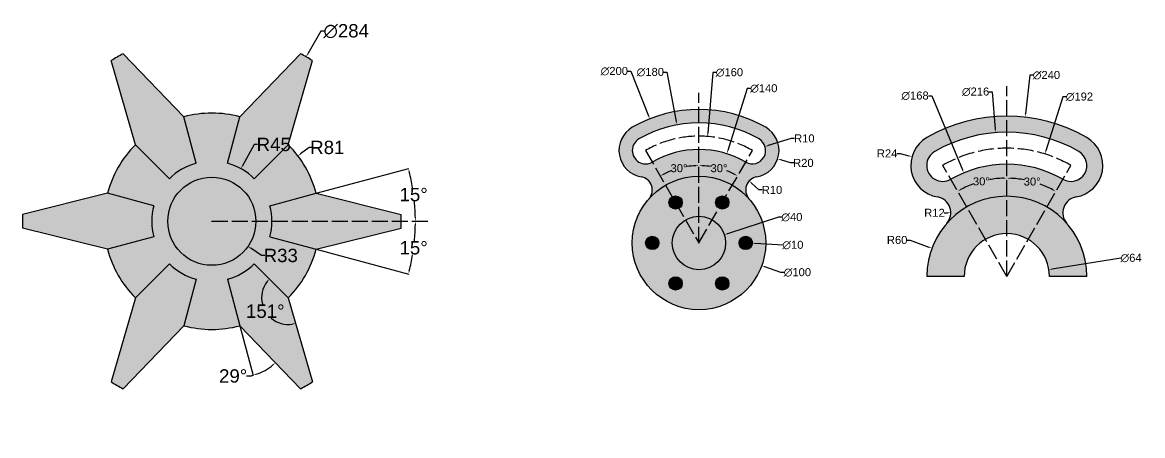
# Model space of a CAD drawing. Header units: inches. Extents: x 97 to 3642, y 3 to 473.
# Drawn here: x 1988 to 2828, y 93 to 403 of the extents above; entities that cross this region are included whole.
import ezdxf

# ---------------------------------------------------------------- set-up
doc = ezdxf.new("R2010")
doc.units = ezdxf.units.IN
doc.header["$MEASUREMENT"] = 0
doc.linetypes.add('ACAD_ISO02W100', pattern=[15, 12, -3])
doc.layers.add('Layer1', color=8, linetype='ACAD_ISO02W100')
doc.styles.get("Standard").update_dxf_attribs({"font": 'arial.ttf'})
doc.dimstyles.new('Copy of Standard', dxfattribs={"dimtxt": 6, "dimasz": 2.5, "dimexe": 0.18, "dimexo": 0.0625, "dimgap": 0.09, "dimtad": 0, "dimtih": 1, "dimtoh": 1, "dimdec": 0, "dimzin": 0, "dimdsep": 46, "dimtxsty": 'Standard', "dimcen": 0.09, "dimadec": 0, "dimazin": 0, "dimtfac": 1, "dimtdec": 0, "dimtofl": 0, "dimtmove": 0, "dimatfit": 3, "dimfxl": 1, "dimtolj": 1, "dimtzin": 0, "dimarcsym": 0})
doc.dimstyles.new('Copy(2) of Standard', dxfattribs={"dimtxt": 10, "dimasz": 2.5, "dimexe": 0.18, "dimexo": 0.0625, "dimgap": 0.09, "dimtad": 0, "dimtih": 1, "dimtoh": 1, "dimdec": 0, "dimzin": 0, "dimdsep": 46, "dimtxsty": 'Standard', "dimcen": 0.09, "dimadec": 0, "dimazin": 0, "dimtfac": 1, "dimtdec": 0, "dimtofl": 0, "dimtmove": 0, "dimatfit": 3, "dimfxl": 1, "dimtolj": 1, "dimtzin": 0, "dimarcsym": 0})

# ---------------------------------------------------------------- blocks, each defined once
blk = doc.blocks.new('*U4')
blk.add_circle((0, 0), 5)
blk = doc.blocks.new('*U5')
at = {"color": 0, "linetype": 'ByBlock', "lineweight": -2, "transparency": 16777216}
for p, rotation in [((2853.28, 307.7), 59.99999999999999), ((2835.78, 277.39), 120), ((2905.78, 277.39), 299.9999999999999), ((2853.28, 247.08), 180), ((2888.28, 247.08), 240)]:
    blk.add_blockref('*U4', p, dxfattribs=dict(at, rotation=rotation))
blk.add_blockref('*U4', (2888.28, 307.7), dxfattribs=at)
blk = doc.blocks.new('*D62')
at = {"color": 0, "lineweight": -2, "transparency": 16777216}
for p, q in [((2211.85, 396.08), (2202.09, 379.06)), ((2214.35, 396.08), (2211.85, 396.08)), ((2130.09, 253.72), (2130.27, 253.72)), ((2130.18, 253.63), (2130.18, 253.81))]:
    blk.add_line(p, q, dxfattribs=at)
at = {"color": 0, "transparency": 16777216}
blk.add_solid([(2201.73, 379.27), (2202.45, 378.85), (2200.85, 376.89)], dxfattribs=at)
at = {"layer": 'Defpoints', "color": 0, "transparency": 16777216}
for p in [(2200.85, 376.89), (2059.52, 130.56)]:
    blk.add_point(p, dxfattribs=at)
at = {"color": 0, "transparency": 16777216, "insert": (2230.91, 396.08), "char_height": 10, "attachment_point": 5}
blk.add_mtext('\\A1;∅284', dxfattribs=at)
blk = doc.blocks.new('*D63')
at = {"color": 0, "lineweight": -2, "transparency": 16777216}
for p, q in [((2162, 311.19), (2153.19, 295.28)), ((2164.5, 311.19), (2162, 311.19)), ((2130.09, 253.72), (2130.27, 253.72)), ((2130.18, 253.63), (2130.18, 253.81))]:
    blk.add_line(p, q, dxfattribs=at)
at = {"color": 0, "transparency": 16777216}
blk.add_solid([(2152.83, 295.48), (2153.55, 295.08), (2151.98, 293.09)], dxfattribs=at)
at = {"layer": 'Defpoints', "color": 0, "transparency": 16777216}
for p in [(2151.98, 293.09), (2130.18, 253.72)]:
    blk.add_point(p, dxfattribs=at)
at = {"color": 0, "transparency": 16777216, "insert": (2176.58, 311.19), "char_height": 10, "attachment_point": 5}
blk.add_mtext('\\A1;R45', dxfattribs=at)
blk = doc.blocks.new('*D64')
at = {"color": 0, "lineweight": -2, "transparency": 16777216}
for p, q in [((2203.17, 308.98), (2196.76, 304.12)), ((2205.67, 308.98), (2203.17, 308.98)), ((2130.09, 253.72), (2130.27, 253.72)), ((2130.18, 253.63), (2130.18, 253.81))]:
    blk.add_line(p, q, dxfattribs=at)
at = {"color": 0, "transparency": 16777216}
blk.add_solid([(2196.5, 304.46), (2197.01, 303.79), (2194.76, 302.61)], dxfattribs=at)
at = {"layer": 'Defpoints', "color": 0, "transparency": 16777216}
for p in [(2194.76, 302.61), (2130.18, 253.72)]:
    blk.add_point(p, dxfattribs=at)
at = {"color": 0, "transparency": 16777216, "insert": (2216.75, 308.98), "char_height": 10, "attachment_point": 5}
blk.add_mtext('\\A1;R81', dxfattribs=at)
blk = doc.blocks.new('*D65')
at = {"color": 0, "lineweight": -2, "transparency": 16777216}
for p, q in [((2130.09, 253.72), (2130.27, 253.72)), ((2130.18, 253.63), (2130.18, 253.81)), ((2167.3, 228.06), (2159.38, 233.54)), ((2169.8, 228.06), (2167.3, 228.06))]:
    blk.add_line(p, q, dxfattribs=at)
at = {"color": 0, "transparency": 16777216}
blk.add_solid([(2159.62, 233.88), (2159.15, 233.2), (2157.33, 234.96)], dxfattribs=at)
at = {"layer": 'Defpoints', "color": 0, "transparency": 16777216}
for p in [(2130.18, 253.72), (2157.33, 234.96)]:
    blk.add_point(p, dxfattribs=at)
at = {"color": 0, "transparency": 16777216, "insert": (2181.84, 228.06), "char_height": 10, "attachment_point": 5}
blk.add_mtext('\\A1;R33', dxfattribs=at)
blk = doc.blocks.new('*D66')
at = {"color": 0, "lineweight": -2, "transparency": 16777216}
for p, q in [((2151.16, 175.42), (2161.14, 138.2)), ((2158.65, 137.8), (2156.15, 137.8))]:
    blk.add_line(p, q, dxfattribs=at)
for start, end in [(288.72879, 310.27121), (281.27121, 285)]:
    blk.add_arc((2151.15, 175.48), 38.42, start, end, dxfattribs=at)
at = {"color": 0, "transparency": 16777216}
for points in [[(2175.7, 146.48), (2176.26, 145.86), (2177.83, 147.85)], [(2163.6, 138.7), (2163.36, 139.5), (2161.09, 138.37)]]:
    blk.add_solid(points, dxfattribs=at)
at = {"layer": 'Defpoints', "color": 0, "transparency": 16777216}
for p in [(2141.83, 210.26), (2151.15, 175.48), (2151.15, 175.48), (2172.82, 143.76), (2196.73, 128.28)]:
    blk.add_point(p, dxfattribs=at)
at = {"color": 0, "transparency": 16777216, "insert": (2146.17, 137.8), "char_height": 10, "attachment_point": 5}
blk.add_mtext('\\A1;29°', dxfattribs=at)
blk = doc.blocks.new('*D67')
at = {"color": 0, "lineweight": -2, "transparency": 16777216}
blk.add_line((2208.48, 232.74), (2277.75, 214.18), dxfattribs=at)
for start, end in [(354.46364, 359.06131), (345.93869, 350.52745)]:
    blk.add_arc((2130.18, 253.72), 152.6, start, end, dxfattribs=at)
at = {"color": 0, "transparency": 16777216}
for points in [[(2282.34, 251.23), (2283.17, 251.22), (2282.78, 253.72)], [(2278.61, 216.55), (2277.8, 216.75), (2277.58, 214.23)]]:
    blk.add_solid(points, dxfattribs=at)
at = {"layer": 'Defpoints', "color": 0, "transparency": 16777216}
for p in [(2130.09, 253.72), (2293.08, 253.72), (2173.65, 242.08), (2208.42, 232.76), (2280.46, 227.23)]:
    blk.add_point(p, dxfattribs=at)
at = {"color": 0, "transparency": 16777216, "insert": (2281.47, 233.81), "char_height": 10, "attachment_point": 5}
blk.add_mtext('\\A1;15°', dxfattribs=at)
blk = doc.blocks.new('*D68')
at = {"color": 0, "lineweight": -2, "transparency": 16777216}
blk.add_line((2208.48, 274.71), (2277.75, 293.27), dxfattribs=at)
for start, end in [(9.47255, 14.06131), (0.93869, 5.53636)]:
    blk.add_arc((2130.18, 253.72), 152.6, start, end, dxfattribs=at)
at = {"color": 0, "transparency": 16777216}
for points in [[(2277.8, 290.7), (2278.61, 290.9), (2277.58, 293.22)], [(2283.17, 256.23), (2282.34, 256.22), (2282.78, 253.72)]]:
    blk.add_solid(points, dxfattribs=at)
at = {"layer": 'Defpoints', "color": 0, "transparency": 16777216}
for p in [(2208.42, 274.69), (2173.65, 265.37), (2282.2, 267.02), (2130.09, 253.72), (2293.08, 253.72)]:
    blk.add_point(p, dxfattribs=at)
at = {"color": 0, "transparency": 16777216, "insert": (2281.47, 273.64), "char_height": 10, "attachment_point": 5}
blk.add_mtext('\\A1;15°', dxfattribs=at)
blk = doc.blocks.new('*D69')
at = {"color": 0, "lineweight": -2, "transparency": 16777216}
for start, end in [(142.17932, 194.31737), (230.1553, 278.82068)]:
    blk.add_arc((2187.46, 196.45), 19.96, start, end, dxfattribs=at)
at = {"color": 0, "transparency": 16777216}
for points in [[(2171.37, 208.97), (2172, 208.42), (2173.34, 210.57)], [(2190.43, 177.13), (2190.61, 176.31), (2192.96, 177.26)]]:
    blk.add_solid(points, dxfattribs=at)
at = {"layer": 'Defpoints', "color": 0, "transparency": 16777216}
for p in [(2162, 221.91), (2167.58, 194.59), (2187.46, 196.45), (2187.46, 196.45), (2205.54, 133.37)]:
    blk.add_point(p, dxfattribs=at)
at = {"color": 0, "transparency": 16777216, "insert": (2170.25, 186.32), "char_height": 10, "attachment_point": 5}
blk.add_mtext('\\A1;151°', dxfattribs=at)
blk = doc.blocks.new('*D70')
at = {"color": 0, "lineweight": -2, "transparency": 16777216}
for start, end in [(81.04284, 87.52694), (62.47306, 68.78048)]:
    blk.add_arc((2495.36, 237.47), 57.92, start, end, dxfattribs=at)
at = {"color": 0, "transparency": 16777216}
for points in [[(2497.85, 294.92), (2497.87, 295.76), (2495.36, 295.39)], [(2522.33, 289.2), (2521.93, 288.47), (2524.32, 287.63)]]:
    blk.add_solid(points, dxfattribs=at)
at = {"layer": 'Defpoints', "color": 0, "transparency": 16777216}
for p in [(2495.36, 349.92), (2535.36, 306.75), (2515.17, 291.9), (2495.36, 237.47), (2495.36, 237.47)]:
    blk.add_point(p, dxfattribs=at)
at = {"color": 0, "transparency": 16777216, "insert": (2510.35, 293.42), "char_height": 6, "attachment_point": 5}
blk.add_mtext('\\A1;30°', dxfattribs=at)
blk = doc.blocks.new('*D71')
at = {"color": 0, "lineweight": -2, "transparency": 16777216}
for start, end in [(92.47306, 98.95716), (111.21952, 117.52694)]:
    blk.add_arc((2495.36, 237.47), 57.92, start, end, dxfattribs=at)
at = {"color": 0, "transparency": 16777216}
for points in [[(2492.85, 295.76), (2492.87, 294.92), (2495.36, 295.39)], [(2468.79, 288.47), (2468.39, 289.2), (2466.4, 287.63)]]:
    blk.add_solid(points, dxfattribs=at)
at = {"layer": 'Defpoints', "color": 0, "transparency": 16777216}
for p in [(2495.36, 349.92), (2455.36, 306.75), (2485.3, 294.51), (2495.36, 237.47), (2495.36, 237.47)]:
    blk.add_point(p, dxfattribs=at)
at = {"color": 0, "transparency": 16777216, "insert": (2480.37, 293.42), "char_height": 6, "attachment_point": 5}
blk.add_mtext('\\A1;30°', dxfattribs=at)
blk = doc.blocks.new('*D72')
at = {"color": 0, "lineweight": -2, "transparency": 16777216}
for p, q in [((2540.35, 277.17), (2534.85, 282.27)), ((2542.85, 277.17), (2540.35, 277.17))]:
    blk.add_line(p, q, dxfattribs=at)
at = {"color": 0, "transparency": 16777216}
blk.add_solid([(2535.14, 282.58), (2534.57, 281.97), (2533.02, 283.97)], dxfattribs=at)
at = {"layer": 'Defpoints', "color": 0, "transparency": 16777216}
for p in [(2533.02, 283.97), (2540.35, 277.17)]:
    blk.add_point(p, dxfattribs=at)
at = {"color": 0, "transparency": 16777216, "insert": (2550.1, 277.17), "char_height": 6, "attachment_point": 5}
blk.add_mtext('\\A1;R10', dxfattribs=at)
blk = doc.blocks.new('*D73')
at = {"color": 0, "lineweight": -2, "transparency": 16777216}
for p, q in [((2535.27, 306.75), (2535.45, 306.75)), ((2535.36, 306.66), (2535.36, 306.84)), ((2563.86, 297.41), (2556.74, 299.74)), ((2566.36, 297.41), (2563.86, 297.41))]:
    blk.add_line(p, q, dxfattribs=at)
at = {"color": 0, "transparency": 16777216}
blk.add_solid([(2556.87, 300.14), (2556.61, 299.34), (2554.37, 300.52)], dxfattribs=at)
at = {"layer": 'Defpoints', "color": 0, "transparency": 16777216}
for p in [(2535.36, 306.75), (2554.37, 300.52)]:
    blk.add_point(p, dxfattribs=at)
at = {"color": 0, "transparency": 16777216, "insert": (2573.61, 297.41), "char_height": 6, "attachment_point": 5}
blk.add_mtext('\\A1;R20', dxfattribs=at)
blk = doc.blocks.new('*D74')
at = {"color": 0, "lineweight": -2, "transparency": 16777216}
for p, q in [((2564.58, 315.75), (2547.31, 310.43)), ((2567.08, 315.75), (2564.58, 315.75)), ((2535.27, 306.75), (2535.45, 306.75)), ((2535.36, 306.66), (2535.36, 306.84))]:
    blk.add_line(p, q, dxfattribs=at)
at = {"color": 0, "transparency": 16777216}
blk.add_solid([(2547.19, 310.83), (2547.43, 310.03), (2544.92, 309.7)], dxfattribs=at)
at = {"layer": 'Defpoints', "color": 0, "transparency": 16777216}
for p in [(2535.36, 306.75), (2544.92, 309.7)]:
    blk.add_point(p, dxfattribs=at)
at = {"color": 0, "transparency": 16777216, "insert": (2574.33, 315.75), "char_height": 6, "attachment_point": 5}
blk.add_mtext('\\A1;R10', dxfattribs=at)
blk = doc.blocks.new('*D75')
at = {"color": 0, "lineweight": -2, "transparency": 16777216}
for p, q in [((2554.86, 256.76), (2516.76, 244.41)), ((2557.36, 256.76), (2554.86, 256.76)), ((2495.27, 237.47), (2495.45, 237.47)), ((2495.36, 237.38), (2495.36, 237.56))]:
    blk.add_line(p, q, dxfattribs=at)
at = {"color": 0, "transparency": 16777216}
blk.add_solid([(2516.64, 244.81), (2516.89, 244.01), (2514.39, 243.64)], dxfattribs=at)
at = {"layer": 'Defpoints', "color": 0, "transparency": 16777216}
for p in [(2514.39, 243.64), (2476.34, 231.3)]:
    blk.add_point(p, dxfattribs=at)
at = {"color": 0, "transparency": 16777216, "insert": (2565, 256.76), "char_height": 6, "attachment_point": 5}
blk.add_mtext('\\A1;∅40', dxfattribs=at)
blk = doc.blocks.new('*D76')
at = {"color": 0, "lineweight": -2, "transparency": 16777216}
for p, q in [((2530.27, 237.47), (2530.45, 237.47)), ((2530.36, 237.38), (2530.36, 237.56)), ((2558.1, 235.9), (2537.85, 237.05))]:
    blk.add_line(p, q, dxfattribs=at)
at = {"color": 0, "transparency": 16777216}
blk.add_solid([(2537.87, 237.46), (2537.83, 236.63), (2535.35, 237.19)], dxfattribs=at)
at = {"layer": 'Defpoints', "color": 0, "transparency": 16777216}
for p in [(2525.37, 237.75), (2535.35, 237.19)]:
    blk.add_point(p, dxfattribs=at)
at = {"color": 0, "transparency": 16777216, "insert": (2565.74, 235.9), "char_height": 6, "attachment_point": 5}
blk.add_mtext('\\A1;∅10', dxfattribs=at)
blk = doc.blocks.new('*D77')
at = {"color": 0, "lineweight": -2, "transparency": 16777216}
for p, q in [((2495.27, 237.47), (2495.45, 237.47)), ((2495.36, 237.38), (2495.36, 237.56)), ((2556.66, 215.4), (2544.76, 219.69)), ((2559.16, 215.4), (2556.66, 215.4))]:
    blk.add_line(p, q, dxfattribs=at)
at = {"color": 0, "transparency": 16777216}
blk.add_solid([(2544.9, 220.08), (2544.62, 219.29), (2542.41, 220.53)], dxfattribs=at)
at = {"layer": 'Defpoints', "color": 0, "transparency": 16777216}
for p in [(2448.32, 254.41), (2542.41, 220.53)]:
    blk.add_point(p, dxfattribs=at)
at = {"color": 0, "transparency": 16777216, "insert": (2569.13, 215.4), "char_height": 6, "attachment_point": 5}
blk.add_mtext('\\A1;∅100', dxfattribs=at)
blk = doc.blocks.new('*D78')
at = {"color": 0, "lineweight": -2, "transparency": 16777216}
for p, q in [((2531.47, 353.16), (2516.96, 306.68)), ((2533.97, 353.16), (2531.47, 353.16)), ((2495.27, 237.47), (2495.45, 237.47)), ((2495.36, 237.38), (2495.36, 237.56))]:
    blk.add_line(p, q, dxfattribs=at)
at = {"color": 0, "transparency": 16777216}
blk.add_solid([(2516.57, 306.8), (2517.36, 306.55), (2516.22, 304.29)], dxfattribs=at)
at = {"layer": 'Defpoints', "color": 0, "transparency": 16777216}
for p in [(2516.22, 304.29), (2474.5, 170.65)]:
    blk.add_point(p, dxfattribs=at)
at = {"color": 0, "transparency": 16777216, "insert": (2543.95, 353.16), "char_height": 6, "attachment_point": 5}
blk.add_mtext('\\A1;∅140', dxfattribs=at)
blk = doc.blocks.new('*D79')
at = {"color": 0, "lineweight": -2, "transparency": 16777216}
for p, q in [((2468.85, 365.38), (2471.35, 365.38)), ((2471.35, 365.38), (2478.3, 328.38)), ((2495.27, 237.47), (2495.45, 237.47)), ((2495.36, 237.38), (2495.36, 237.56))]:
    blk.add_line(p, q, dxfattribs=at)
at = {"color": 0, "transparency": 16777216}
blk.add_solid([(2478.71, 328.46), (2477.89, 328.31), (2478.76, 325.93)], dxfattribs=at)
at = {"layer": 'Defpoints', "color": 0, "transparency": 16777216}
for p in [(2478.76, 325.93), (2511.96, 149.01)]:
    blk.add_point(p, dxfattribs=at)
at = {"color": 0, "transparency": 16777216, "insert": (2458.88, 365.38), "char_height": 6, "attachment_point": 5}
blk.add_mtext('\\A1;∅180', dxfattribs=at)
blk = doc.blocks.new('*D80')
at = {"color": 0, "lineweight": -2, "transparency": 16777216}
for p, q in [((2441.87, 366.1), (2444.37, 366.1)), ((2444.37, 366.1), (2457.59, 332.76)), ((2495.27, 237.47), (2495.45, 237.47)), ((2495.36, 237.38), (2495.36, 237.56))]:
    blk.add_line(p, q, dxfattribs=at)
at = {"color": 0, "transparency": 16777216}
blk.add_solid([(2457.98, 332.91), (2457.2, 332.6), (2458.51, 330.43)], dxfattribs=at)
at = {"layer": 'Defpoints', "color": 0, "transparency": 16777216}
for p in [(2458.51, 330.43), (2532.21, 144.51)]:
    blk.add_point(p, dxfattribs=at)
at = {"color": 0, "transparency": 16777216, "insert": (2431.9, 366.1), "char_height": 6, "attachment_point": 5}
blk.add_mtext('\\A1;∅200', dxfattribs=at)
blk = doc.blocks.new('*D81')
at = {"color": 0, "lineweight": -2, "transparency": 16777216}
for p, q in [((2505.71, 365.16), (2502.02, 319.7)), ((2508.21, 365.16), (2505.71, 365.16)), ((2495.27, 237.47), (2495.45, 237.47)), ((2495.36, 237.38), (2495.36, 237.56))]:
    blk.add_line(p, q, dxfattribs=at)
at = {"color": 0, "transparency": 16777216}
blk.add_solid([(2501.61, 319.73), (2502.44, 319.67), (2501.82, 317.21)], dxfattribs=at)
at = {"layer": 'Defpoints', "color": 0, "transparency": 16777216}
for p in [(2501.82, 317.21), (2488.9, 157.73)]:
    blk.add_point(p, dxfattribs=at)
at = {"color": 0, "transparency": 16777216, "insert": (2518.18, 365.16), "char_height": 6, "attachment_point": 5}
blk.add_mtext('\\A1;∅160', dxfattribs=at)
blk = doc.blocks.new('*D82')
at = {"color": 0, "lineweight": -2, "transparency": 16777216}
for p, q in [((2768.1, 346.95), (2755.46, 306.46)), ((2770.6, 346.95), (2768.1, 346.95)), ((2726.02, 212.44), (2726.2, 212.44)), ((2726.11, 212.35), (2726.11, 212.53))]:
    blk.add_line(p, q, dxfattribs=at)
at = {"color": 0, "transparency": 16777216}
blk.add_solid([(2755.07, 306.59), (2755.86, 306.34), (2754.72, 304.08)], dxfattribs=at)
at = {"layer": 'Defpoints', "color": 0, "transparency": 16777216}
for p in [(2754.72, 304.08), (2697.51, 120.8)]:
    blk.add_point(p, dxfattribs=at)
at = {"color": 0, "transparency": 16777216, "insert": (2780.55, 346.95), "char_height": 6, "attachment_point": 5}
blk.add_mtext('\\A1;∅192', dxfattribs=at)
blk = doc.blocks.new('*D83')
at = {"color": 0, "lineweight": -2, "transparency": 16777216}
for p, q in [((2743.34, 363.08), (2740.03, 334.15)), ((2745.84, 363.08), (2743.34, 363.08)), ((2726.02, 212.44), (2726.2, 212.44)), ((2726.11, 212.35), (2726.11, 212.53))]:
    blk.add_line(p, q, dxfattribs=at)
at = {"color": 0, "transparency": 16777216}
blk.add_solid([(2739.62, 334.19), (2740.44, 334.1), (2739.75, 331.66)], dxfattribs=at)
at = {"layer": 'Defpoints', "color": 0, "transparency": 16777216}
for p in [(2739.75, 331.66), (2712.48, 93.22)]:
    blk.add_point(p, dxfattribs=at)
at = {"color": 0, "transparency": 16777216, "insert": (2755.81, 363.08), "char_height": 6, "attachment_point": 5}
blk.add_mtext('\\A1;∅240', dxfattribs=at)
blk = doc.blocks.new('*D84')
at = {"color": 0, "lineweight": -2, "transparency": 16777216}
for p, q in [((2712.69, 350.7), (2715.19, 350.7)), ((2715.19, 350.7), (2717.41, 322.6)), ((2726.02, 212.44), (2726.2, 212.44)), ((2726.11, 212.35), (2726.11, 212.53))]:
    blk.add_line(p, q, dxfattribs=at)
at = {"color": 0, "transparency": 16777216}
blk.add_solid([(2717.83, 322.63), (2717, 322.56), (2717.61, 320.1)], dxfattribs=at)
at = {"layer": 'Defpoints', "color": 0, "transparency": 16777216}
for p in [(2717.61, 320.1), (2734.62, 104.77)]:
    blk.add_point(p, dxfattribs=at)
at = {"color": 0, "transparency": 16777216, "insert": (2702.71, 350.7), "char_height": 6, "attachment_point": 5}
blk.add_mtext('\\A1;∅216', dxfattribs=at)
blk = doc.blocks.new('*D85')
at = {"color": 0, "lineweight": -2, "transparency": 16777216}
for p, q in [((2667.29, 347.7), (2669.79, 347.7)), ((2669.79, 347.7), (2692.86, 292.29)), ((2726.02, 212.44), (2726.2, 212.44)), ((2726.11, 212.35), (2726.11, 212.53))]:
    blk.add_line(p, q, dxfattribs=at)
at = {"color": 0, "transparency": 16777216}
blk.add_solid([(2693.25, 292.45), (2692.48, 292.13), (2693.82, 289.98)], dxfattribs=at)
at = {"layer": 'Defpoints', "color": 0, "transparency": 16777216}
for p in [(2693.82, 289.98), (2758.4, 134.89)]:
    blk.add_point(p, dxfattribs=at)
at = {"color": 0, "transparency": 16777216, "insert": (2657.3, 347.7), "char_height": 6, "attachment_point": 5}
blk.add_mtext('\\A1;∅168', dxfattribs=at)
blk = doc.blocks.new('*D86')
at = {"color": 0, "lineweight": -2, "transparency": 16777216}
for p, q in [((2811.63, 226.18), (2760.18, 217.91)), ((2726.02, 212.44), (2726.2, 212.44)), ((2726.11, 212.35), (2726.11, 212.53))]:
    blk.add_line(p, q, dxfattribs=at)
at = {"color": 0, "transparency": 16777216}
blk.add_solid([(2760.11, 218.32), (2760.24, 217.5), (2757.71, 217.51)], dxfattribs=at)
at = {"layer": 'Defpoints', "color": 0, "transparency": 16777216}
for p in [(2757.71, 217.51), (2694.52, 207.36)]:
    blk.add_point(p, dxfattribs=at)
at = {"color": 0, "transparency": 16777216, "insert": (2819.27, 226.18), "char_height": 6, "attachment_point": 5}
blk.add_mtext('\\A1;∅64', dxfattribs=at)
blk = doc.blocks.new('*D87')
at = {"color": 0, "lineweight": -2, "transparency": 16777216}
for p, q in [((2651.16, 239.68), (2653.66, 239.68)), ((2653.66, 239.68), (2667.61, 234.43)), ((2726.02, 212.44), (2726.2, 212.44)), ((2726.11, 212.35), (2726.11, 212.53))]:
    blk.add_line(p, q, dxfattribs=at)
at = {"color": 0, "transparency": 16777216}
blk.add_solid([(2667.76, 234.82), (2667.46, 234.04), (2669.95, 233.55)], dxfattribs=at)
at = {"layer": 'Defpoints', "color": 0, "transparency": 16777216}
for p in [(2669.95, 233.55), (2726.11, 212.44)]:
    blk.add_point(p, dxfattribs=at)
at = {"color": 0, "transparency": 16777216, "insert": (2643.91, 239.68), "char_height": 6, "attachment_point": 5}
blk.add_mtext('\\A1;R60', dxfattribs=at)
blk = doc.blocks.new('*D88')
at = {"color": 0, "lineweight": -2, "transparency": 16777216}
for p, q in [((2643.65, 304.57), (2646.15, 304.57)), ((2646.15, 304.57), (2652.6, 302.75)), ((2678.02, 295.58), (2678.2, 295.58)), ((2678.11, 295.49), (2678.11, 295.67))]:
    blk.add_line(p, q, dxfattribs=at)
at = {"color": 0, "transparency": 16777216}
blk.add_solid([(2652.72, 303.15), (2652.49, 302.35), (2655.01, 302.08)], dxfattribs=at)
at = {"layer": 'Defpoints', "color": 0, "transparency": 16777216}
for p in [(2655.01, 302.08), (2678.11, 295.58)]:
    blk.add_point(p, dxfattribs=at)
at = {"color": 0, "transparency": 16777216, "insert": (2636.4, 304.57), "char_height": 6, "attachment_point": 5}
blk.add_mtext('\\A1;R24', dxfattribs=at)
blk = doc.blocks.new('*D89')
at = {"color": 0, "lineweight": -2, "transparency": 16777216}
blk.add_line((2679.13, 260.08), (2681.63, 260.08), dxfattribs=at)
at = {"color": 0, "transparency": 16777216}
blk.add_solid([(2681.63, 260.5), (2681.63, 259.66), (2684.13, 260.08)], dxfattribs=at)
at = {"layer": 'Defpoints', "color": 0, "transparency": 16777216}
for p in [(2672.13, 260.08), (2684.13, 260.08)]:
    blk.add_point(p, dxfattribs=at)
at = {"color": 0, "transparency": 16777216, "insert": (2671.9, 260.08), "char_height": 6, "attachment_point": 5}
blk.add_mtext('\\A1;R12', dxfattribs=at)
blk = doc.blocks.new('*D90')
at = {"color": 0, "lineweight": -2, "transparency": 16777216}
for start, end in [(79.76056, 88.04679), (61.90672, 70.08293)]:
    blk.add_arc((2726.11, 212.59), 73.34, start, end, dxfattribs=at)
at = {"color": 0, "transparency": 16777216}
for points in [[(2728.61, 285.47), (2728.62, 286.31), (2726.11, 285.93)], [(2760.85, 277.66), (2760.45, 276.93), (2762.83, 276.08)]]:
    blk.add_solid(points, dxfattribs=at)
at = {"layer": 'Defpoints', "color": 0, "transparency": 16777216}
for p in [(2726.11, 354.83), (2774.11, 295.58), (2751.23, 281.5), (2726.02, 212.44), (2726.11, 212.44)]:
    blk.add_point(p, dxfattribs=at)
at = {"color": 0, "transparency": 16777216, "insert": (2745.12, 283.43), "char_height": 6, "attachment_point": 5}
blk.add_mtext('\\A1;30°', dxfattribs=at)
blk = doc.blocks.new('*D91')
at = {"color": 0, "lineweight": -2, "transparency": 16777216}
for start, end in [(91.94358, 100.22683), (109.85495, 118.02958)]:
    blk.add_arc((2726.11, 212.35), 73.7, start, end, dxfattribs=at)
at = {"color": 0, "transparency": 16777216}
for points in [[(2723.61, 286.43), (2723.62, 285.59), (2726.11, 286.05)], [(2691.68, 277.04), (2691.28, 277.77), (2689.29, 276.19)]]:
    blk.add_solid(points, dxfattribs=at)
at = {"layer": 'Defpoints', "color": 0, "transparency": 16777216}
for p in [(2726.11, 354.83), (2678.11, 295.58), (2713.33, 284.93), (2726.11, 212.44), (2726.11, 212.35)]:
    blk.add_point(p, dxfattribs=at)
at = {"color": 0, "transparency": 16777216, "insert": (2707.05, 283.54), "char_height": 6, "attachment_point": 5}
blk.add_mtext('\\A1;30°', dxfattribs=at)

msp = doc.modelspace()

# ---------------------------------------------------------------- hatches: boundary and pattern name
h = msp.add_hatch(color=256)
h.dxf.hatch_style = 1
h.set_gradient(color1=(205, 105, 40), color2=(241, 235, 31))
h.paths.add_polyline_path([(2072.91, 311), (2098.36, 285.54, -0.131652), (2118.53, 297.19), (2109.22, 331.96), (2063.63, 379.17, 0.017928), (2054.82, 374.08)])
h.paths.add_polyline_path([(2072.91, 196.45), (2054.82, 133.37, 0.017928), (2063.63, 128.28), (2109.22, 175.48), (2118.53, 210.26, -0.131652), (2098.36, 221.91)])
h = msp.add_hatch(color=256)
h.dxf.hatch_style = 1
h.set_gradient(color1=(205, 105, 40), color2=(241, 235, 31))
h.paths.add_polyline_path([(2151.15, 331.96), (2141.83, 297.19, -0.131652), (2162, 285.54), (2187.46, 311), (2205.54, 374.08, 0.017928), (2196.73, 379.17)])
h.paths.add_polyline_path([(2187.46, 196.45), (2162, 221.91, -0.131652), (2141.83, 210.26), (2151.15, 175.48), (2196.73, 128.28, 0.017928), (2205.54, 133.37)])
h = msp.add_hatch(color=256)
h.dxf.hatch_style = 1
h.set_gradient(color1=(19, 155, 72), color2=(241, 235, 31), name='CYLINDER')
h.paths.add_polyline_path([(2545.36, 324.07, 0.267949), (2445.36, 324.07, 0.702999), (2452.04, 287.03, -0.588196), (2457.87, 270.55, -0.451237), (2532.85, 270.55, -0.588196), (2538.69, 287.03, 0.702999)])
h.paths.add_polyline_path([(2460.36, 298.09, -1), (2450.36, 315.41, -0.267949), (2540.36, 315.41, -1), (2530.36, 298.09, 0.267949)], flags=16)
h = msp.add_hatch(color=256)
h.dxf.hatch_style = 1
h.set_gradient(color1=(19, 103, 52), color2=(241, 235, 31), name='SPHERICAL')
h.paths.add_polyline_path([(2208.42, 274.69, 0.131652), (2187.46, 311), (2162, 285.54, 0.131652), (2141.83, 297.19), (2151.15, 331.96, 0.131652), (2109.22, 331.96), (2118.53, 297.19, 0.131652), (2098.36, 285.54), (2072.91, 311, 0.131652), (2051.94, 274.69), (2086.71, 265.37, 0.131652), (2086.71, 242.08), (2051.94, 232.76, 0.131652), (2072.91, 196.45), (2098.36, 221.91, 0.131652), (2118.53, 210.26), (2109.22, 175.48, 0.131652), (2151.15, 175.48), (2141.83, 210.26, 0.131652), (2162, 221.91), (2187.46, 196.45, 0.131652), (2208.42, 232.76), (2173.65, 242.08, 0.131652), (2173.65, 265.37)])
h.paths.add_polyline_path([(2163.18, 253.72, -1), (2097.18, 253.72, -1)], flags=16)
h = msp.add_hatch(color=256)
h.dxf.hatch_style = 1
h.set_gradient(color1=(19, 155, 72), color2=(241, 235, 31), name='INVCYLINDER')
h.paths.add_polyline_path([(2666.11, 212.44), (2694.11, 212.44, -1), (2758.11, 212.44), (2786.11, 212.44, 1)])
h.paths.add_polyline_path([(2786.11, 316.36, 0.267949), (2666.11, 316.36, 0.702999), (2674.12, 271.91, -0.588196), (2681.13, 252.14, -0.451237), (2771.1, 252.14, -0.588196), (2778.1, 271.91, 0.702999)])
h.paths.add_polyline_path([(2684.11, 285.18, -1), (2672.11, 305.97, -0.267949), (2780.11, 305.97, -1), (2768.11, 285.18, 0.267949)], flags=16)
h = msp.add_hatch(color=256)
h.dxf.hatch_style = 1
h.set_gradient(color1=(205, 105, 40), color2=(241, 235, 31), name='SPHERICAL')
h.paths.add_polyline_path([(2097.18, 253.72, 1), (2163.18, 253.72, 1)])
h = msp.add_hatch(color=256)
h.dxf.hatch_style = 1
h.set_gradient(color1=(19, 155, 72), name='SPHERICAL')
h.paths.add_polyline_path([(2445.36, 237.47, 1), (2545.36, 237.47, 1)])
h.paths.add_polyline_path([(2472.86, 267.78, -1), (2482.86, 267.78, -1)], flags=16)
h.paths.add_polyline_path([(2515.36, 237.47, -1), (2475.36, 237.47, -1)], flags=16)
h.paths.add_polyline_path([(2517.86, 267.78, -1), (2507.86, 267.78, -1)], flags=16)
h.paths.add_polyline_path([(2465.36, 237.47, -1), (2455.36, 237.47, -1)], flags=16)
h.paths.add_polyline_path([(2535.36, 237.47, -1), (2525.36, 237.47, -1)], flags=16)
h.paths.add_polyline_path([(2482.86, 207.16, -1), (2472.86, 207.16, -1)], flags=16)
h.paths.add_polyline_path([(2517.86, 207.16, -1), (2507.86, 207.16, -1)], flags=16)
h = msp.add_hatch(color=256)
h.dxf.hatch_style = 1
h.set_gradient(color1=(205, 105, 40), color2=(241, 235, 31))
h.paths.add_polyline_path([(2051.94, 274.69), (1988.27, 258.81, 0.017928), (1988.27, 248.64), (2051.94, 232.76), (2086.71, 242.08, -0.131652), (2086.71, 265.37)])
h = msp.add_hatch(color=256)
h.dxf.hatch_style = 1
h.set_gradient(color1=(205, 105, 40), color2=(241, 235, 31))
h.paths.add_polyline_path([(2272.09, 248.64, 0.017928), (2272.09, 258.81), (2208.42, 274.69), (2173.65, 265.37, -0.131652), (2173.65, 242.08), (2208.42, 232.76)])
h = msp.add_hatch(color=256)
h.dxf.hatch_style = 1
h.set_gradient(color1=(100, 33, 101), color2=(244, 238, 81), name='SPHERICAL')
h.paths.add_polyline_path([(2482.86, 267.78, 1), (2472.86, 267.78, 1)])
h = msp.add_hatch(color=256)
h.dxf.hatch_style = 1
h.set_gradient(color1=(100, 33, 101), color2=(244, 238, 81), name='SPHERICAL')
h.paths.add_polyline_path([(2517.86, 267.78, 1), (2507.86, 267.78, 1)])
h = msp.add_hatch(color=256)
h.dxf.hatch_style = 1
h.set_gradient(color1=(100, 33, 101), color2=(244, 238, 81), name='SPHERICAL')
h.paths.add_polyline_path([(2515.36, 237.47, 1), (2475.36, 237.47, 1)])
h = msp.add_hatch(color=256)
h.dxf.hatch_style = 1
h.set_gradient(color1=(100, 33, 101), color2=(244, 238, 81), name='SPHERICAL')
h.paths.add_polyline_path([(2465.36, 237.47, 1), (2455.36, 237.47, 1)])
h = msp.add_hatch(color=256)
h.dxf.hatch_style = 1
h.set_gradient(color1=(100, 33, 101), color2=(244, 238, 81), name='SPHERICAL')
h.paths.add_polyline_path([(2535.36, 237.47, 1), (2525.36, 237.47, 1)])
h = msp.add_hatch(color=256)
h.dxf.hatch_style = 1
h.set_gradient(color1=(100, 33, 101), color2=(244, 238, 81), name='SPHERICAL')
h.paths.add_polyline_path([(2482.86, 207.16, 1), (2472.86, 207.16, 1)])
h = msp.add_hatch(color=256)
h.dxf.hatch_style = 1
h.set_gradient(color1=(100, 33, 101), color2=(244, 238, 81), name='SPHERICAL')
h.paths.add_polyline_path([(2517.86, 207.16, 1), (2507.86, 207.16, 1)])

# ---------------------------------------------------------------- linework, layer by layer
for p, q in [((2109.22, 331.96), (2063.63, 379.17)), ((2151.15, 331.96), (2196.73, 379.17)), ((2072.91, 311), (2054.82, 374.08)), ((2187.46, 311), (2205.54, 374.08)), ((2118.53, 297.19), (2109.22, 331.96)), ((2141.83, 297.19), (2151.15, 331.96)), ((2098.36, 285.54), (2072.91, 311)), ((2162, 285.54), (2187.46, 311)), ((2051.94, 274.69), (1988.27, 258.81)), ((2086.71, 265.37), (2051.94, 274.69)), ((2173.65, 265.37), (2208.42, 274.69)), ((2208.42, 274.69), (2272.09, 258.81)), ((2051.94, 232.76), (1988.27, 248.64)), ((2208.42, 232.76), (2272.09, 248.64)), ((2086.71, 242.08), (2051.94, 232.76)), ((2173.65, 242.08), (2208.42, 232.76)), ((2098.36, 221.91), (2072.91, 196.45)), ((2162, 221.91), (2187.46, 196.45)), ((2118.53, 210.26), (2109.22, 175.48)), ((2141.83, 210.26), (2151.15, 175.48)), ((2694.11, 212.44), (2666.11, 212.44)), ((2786.11, 212.44), (2758.11, 212.44)), ((2072.91, 196.45), (2054.82, 133.37)), ((2187.46, 196.45), (2205.54, 133.37)), ((2109.22, 175.48), (2063.63, 128.28)), ((2151.15, 175.48), (2196.73, 128.28))]:
    msp.add_line(p, q)
for centre, radius in [((2130.18, 253.72), 33), ((2495.36, 237.47), 50), ((2495.36, 237.47), 20)]:
    msp.add_circle(centre, radius)
for centre, radius, start, end in [((2130.18, 253.72), 142, 117.94581, 122.05419), ((2130.18, 253.72), 142, 57.94581, 62.05419), ((2495.36, 237.47), 100, 60, 120), ((2130.18, 253.72), 81, 75, 105), ((2726.11, 212.44), 120, 60, 120), ((2455.36, 306.75), 20, 120, 260.42878), ((2495.36, 237.47), 90, 60, 120), ((2535.36, 306.75), 20, 279.57122, 60), ((2726.11, 212.44), 108, 60, 120), ((2130.18, 253.72), 81, 135, 165), ((2130.18, 253.72), 81, 15, 45), ((2455.36, 306.75), 10, 120, 300), ((2535.36, 306.75), 10, 240, 60), ((2678.11, 295.58), 24, 120, 260.42878), ((2774.11, 295.58), 24, 279.57122, 60), ((2495.36, 237.47), 70, 60, 120), ((2678.11, 295.58), 12, 120, 300), ((2774.11, 295.58), 12, 240, 60), ((2130.18, 253.72), 45, 105, 135), ((2130.18, 253.72), 45, 45, 75), ((2726.11, 212.44), 84, 60, 120), ((2450.37, 277.17), 10, 318.57335, 80.42878), ((2540.35, 277.17), 10, 99.57122, 221.42665), ((2726.11, 212.44), 60, 0, 180), ((2672.13, 260.08), 12, 318.57335, 80.42878), ((2780.1, 260.08), 12, 99.57122, 221.42665), ((2130.18, 253.72), 45, 165, 195), ((2130.18, 253.72), 45, 345, 15), ((2130.18, 253.72), 142, 177.94581, 182.05419), ((2130.18, 253.72), 142, 357.94581, 2.05419), ((2726.11, 212.44), 32, 0, 180), ((2130.18, 253.72), 81, 195, 225), ((2130.18, 253.72), 81, 315, 345), ((2130.18, 253.72), 45, 225, 255), ((2130.18, 253.72), 45, 285, 315), ((2130.18, 253.72), 81, 255, 285), ((2130.18, 253.72), 142, 237.94581, 242.05419), ((2130.18, 253.72), 142, 297.94581, 302.05419)]:
    msp.add_arc(centre, radius, start, end)
at = {"layer": 'Layer1'}
for p, q in [((2726.11, 212.44), (2726.11, 354.83)), ((2495.36, 237.47), (2495.36, 349.92)), ((2455.36, 306.75), (2495.36, 237.47)), ((2495.36, 237.47), (2535.36, 306.75)), ((2726.11, 212.35), (2678.11, 295.58)), ((2726.02, 212.44), (2774.11, 295.58)), ((2130.09, 253.72), (2293.08, 253.72))]:
    msp.add_line(p, q, dxfattribs=at)
for centre, radius in [((2495.36, 237.47), 80), ((2726.11, 212.44), 96)]:
    msp.add_arc(centre, radius, 60, 120, dxfattribs=at)

# ---------------------------------------------------------------- block references
msp.add_blockref('*U5', (-375.42, -39.92))

# ---------------------------------------------------------------- dimensions: what is measured, and where the dimension line sits
for p1, p2, dimstyle, picture, middle in [((2059.52, 130.56), (2200.85, 376.89), 'Copy(2) of Standard', '*D62', (2230.91, 396.08)), ((2532.21, 144.51), (2458.51, 330.43), 'Copy of Standard', '*D80', (2431.9, 366.1)), ((2511.96, 149.01), (2478.76, 325.93), 'Copy of Standard', '*D79', (2458.88, 365.38)), ((2488.9, 157.73), (2501.82, 317.21), 'Copy of Standard', '*D81', (2518.18, 365.16)), ((2712.48, 93.22), (2739.75, 331.66), 'Copy of Standard', '*D83', (2755.81, 363.08)), ((2474.5, 170.65), (2516.22, 304.29), 'Copy of Standard', '*D78', (2543.95, 353.16)), ((2734.62, 104.77), (2717.61, 320.1), 'Copy of Standard', '*D84', (2702.71, 350.7)), ((2758.4, 134.89), (2693.82, 289.98), 'Copy of Standard', '*D85', (2657.3, 347.7)), ((2697.51, 120.8), (2754.72, 304.08), 'Copy of Standard', '*D82', (2780.55, 346.95)), ((2476.34, 231.3), (2514.39, 243.64), 'Copy of Standard', '*D75', (2565, 256.76)), ((2448.32, 254.41), (2542.41, 220.53), 'Copy of Standard', '*D77', (2569.13, 215.4)), ((2525.37, 237.75), (2535.35, 237.19), 'Copy of Standard', '*D76', (2558.1, 235.9)), ((2694.52, 207.36), (2757.71, 217.51), 'Copy of Standard', '*D86', (2811.63, 226.18))]:
    dim = msp.add_diameter_dim_2p(p1=p1, p2=p2, dimstyle=dimstyle)
    dim.commit()
    dim.dimension.update_dxf_attribs({"geometry": picture, "text_midpoint": middle, "dimtype": 163})
for base, line1, line2, dimstyle, picture, middle in [((2713.33, 284.93), ((2726.11, 212.35), (2678.11, 295.58)), ((2726.11, 212.44), (2726.11, 354.83)), 'Copy of Standard', '*D91', (2707.05, 283.54)), ((2751.23, 281.5), ((2726.02, 212.44), (2774.11, 295.58)), ((2726.11, 212.44), (2726.11, 354.83)), 'Copy of Standard', '*D90', (2745.12, 283.43)), ((2485.3, 294.51), ((2455.36, 306.75), (2495.36, 237.47)), ((2495.36, 237.47), (2495.36, 349.92)), 'Copy of Standard', '*D71', (2480.37, 293.42)), ((2515.17, 291.9), ((2495.36, 237.47), (2535.36, 306.75)), ((2495.36, 237.47), (2495.36, 349.92)), 'Copy of Standard', '*D70', (2510.35, 293.42)), ((2282.2, 267.02), ((2130.09, 253.72), (2293.08, 253.72)), ((2173.65, 265.37), (2208.42, 274.69)), 'Copy(2) of Standard', '*D68', (2281.47, 273.64)), ((2280.46, 227.23), ((2130.09, 253.72), (2293.08, 253.72)), ((2173.65, 242.08), (2208.42, 232.76)), 'Copy(2) of Standard', '*D67', (2281.47, 233.81)), ((2167.58, 194.59), ((2187.46, 196.45), (2205.54, 133.37)), ((2162, 221.91), (2187.46, 196.45)), 'Copy(2) of Standard', '*D69', (2170.25, 186.32)), ((2172.82, 143.76), ((2151.15, 175.48), (2196.73, 128.28)), ((2141.83, 210.26), (2151.15, 175.48)), 'Copy(2) of Standard', '*D66', (2146.17, 137.8))]:
    dim = msp.add_angular_dim_2l(base=base, line1=line1, line2=line2, dimstyle=dimstyle)
    dim.commit()
    dim.dimension.update_dxf_attribs({"geometry": picture, "text_midpoint": middle})
for center, mpoint, dimstyle, picture, middle in [((2535.36, 306.75), (2544.92, 309.7), 'Copy of Standard', '*D74', (2574.33, 315.75)), ((2130.18, 253.72), (2151.98, 293.09), 'Copy(2) of Standard', '*D63', (2176.58, 311.19)), ((2130.18, 253.72), (2194.76, 302.61), 'Copy(2) of Standard', '*D64', (2216.75, 308.98)), ((2535.36, 306.75), (2554.37, 300.52), 'Copy of Standard', '*D73', (2573.61, 297.41)), ((2678.11, 295.58), (2655.01, 302.08), 'Copy of Standard', '*D88', (2636.4, 304.57)), ((2540.35, 277.17), (2533.02, 283.97), 'Copy of Standard', '*D72', (2550.1, 277.17)), ((2672.13, 260.08), (2684.13, 260.08), 'Copy of Standard', '*D89', (2671.9, 260.08)), ((2130.18, 253.72), (2157.33, 234.96), 'Copy(2) of Standard', '*D65', (2181.84, 228.06)), ((2726.11, 212.44), (2669.95, 233.55), 'Copy of Standard', '*D87', (2643.91, 239.68))]:
    dim = msp.add_radius_dim(center=center, mpoint=mpoint, dimstyle=dimstyle)
    dim.commit()
    dim.dimension.update_dxf_attribs({"geometry": picture, "text_midpoint": middle, "dimtype": 164})

doc.saveas('drawing.dxf')
